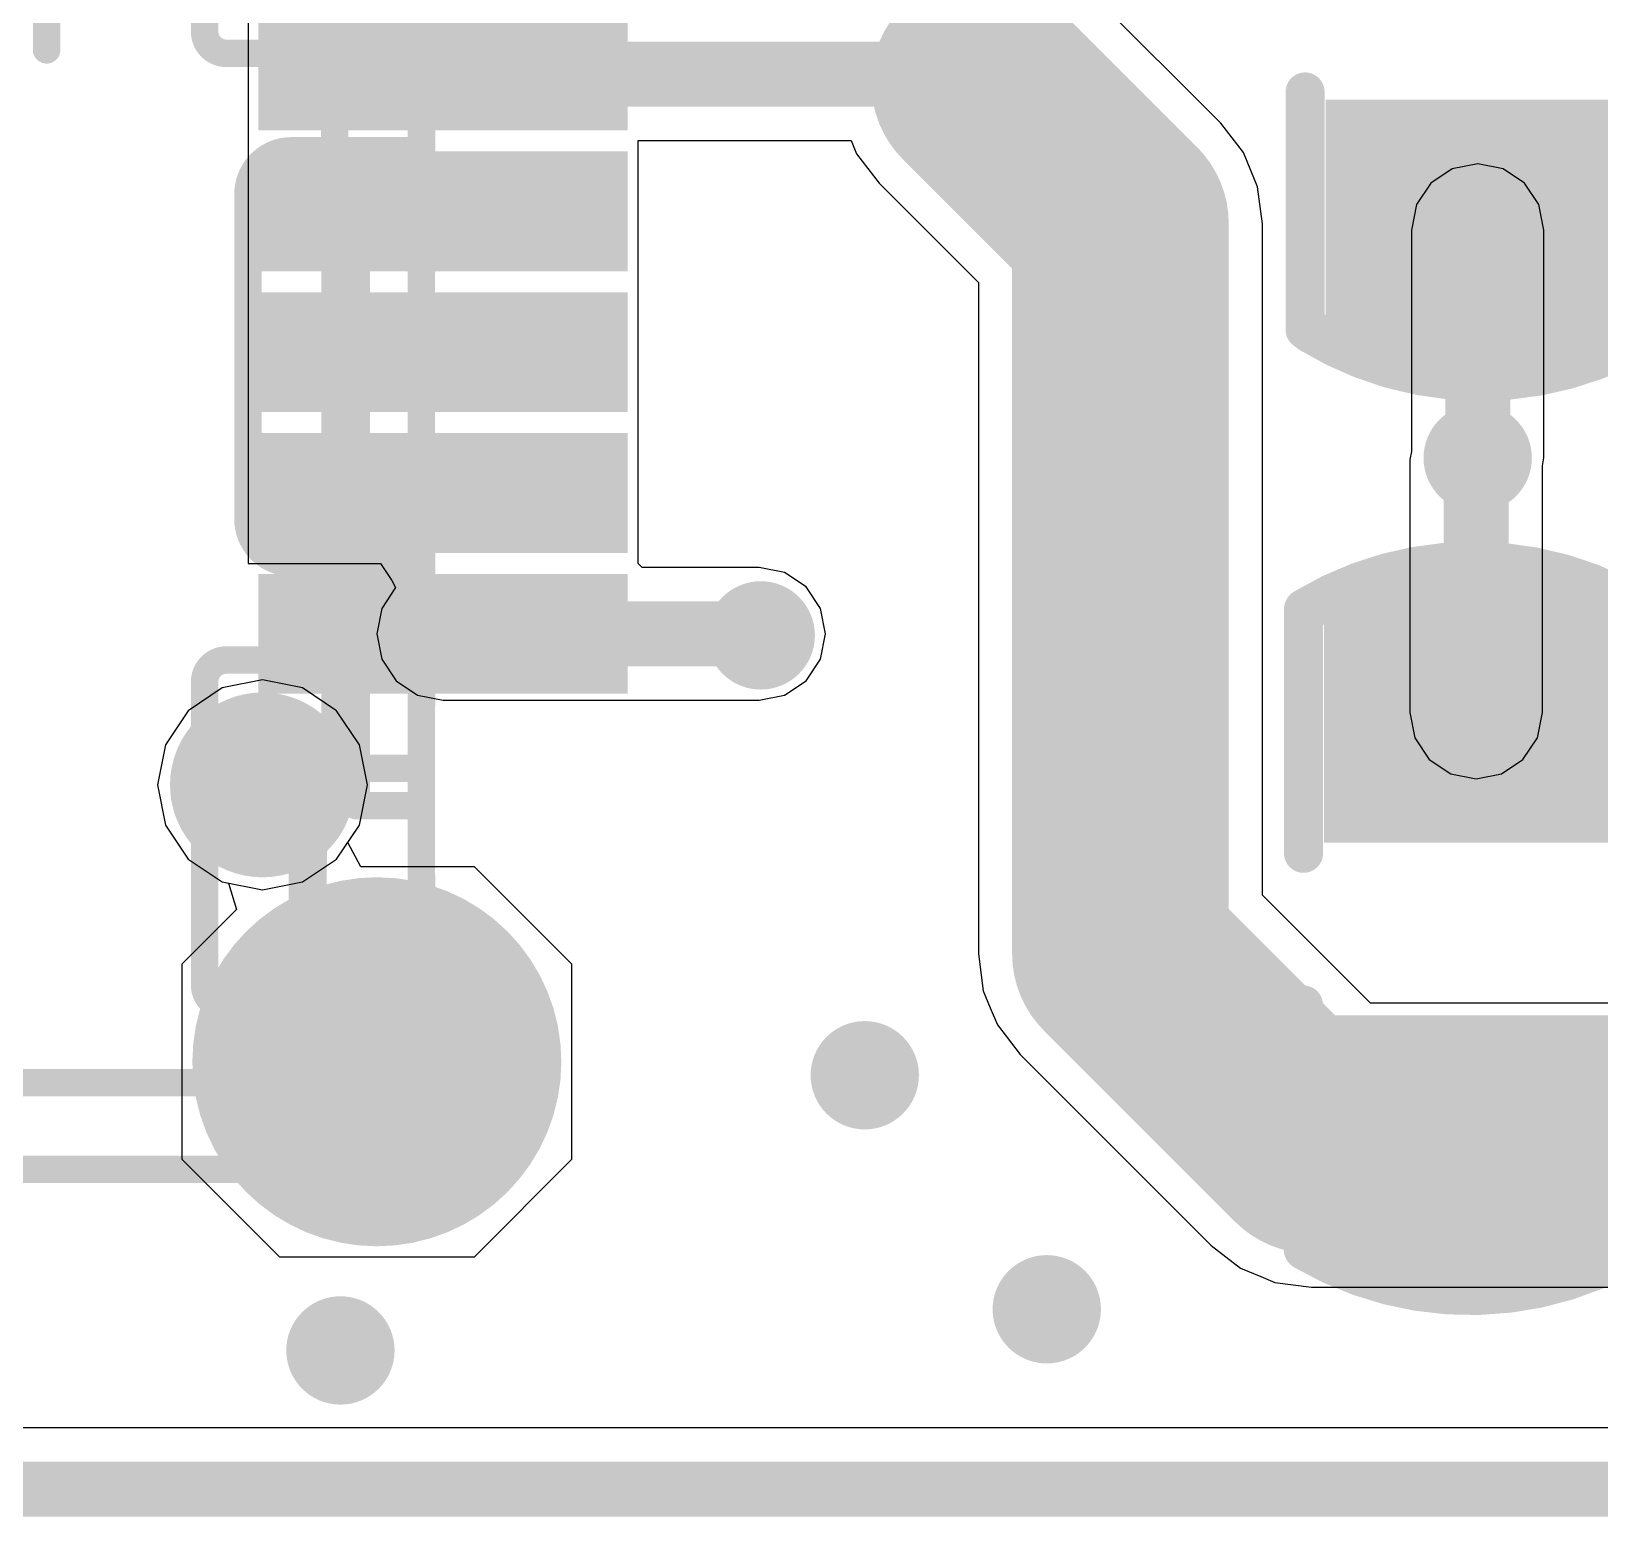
# Model space of a CAD drawing. Extents: x 23 to 127, y 48 to 72.
# Drawn here: x 29.16 to 36.39, y 48.05 to 54.9 of the extents above; entities that cross this region are included whole.
import ezdxf

# ---------------------------------------------------------------- set-up
doc = ezdxf.new("R2010")
doc.units = 0
doc.layers.get('0').update_dxf_attribs({"linetype": 'CONTINUOUS'})
for name, color, linetype in [('BOTTOMLAYER', 5, 'CONTINUOUS'), ('BOTTOMSOLDER', 6, 'CONTINUOUS'), ('KEEPOUTLAYER', 6, 'CONTINUOUS'), ('MULTILAYER', 9, 'CONTINUOUS'), ('TOPLAYER', 1, 'CONTINUOUS'), ('TOPOVERLAY', 2, 'CONTINUOUS'), ('TOPPASTE', 8, 'CONTINUOUS'), ('TOPSOLDER', 216, 'CONTINUOUS')]:
    doc.layers.add(name, color=color, linetype=linetype)

# ---------------------------------------------------------------- blocks, each defined once
blk = doc.blocks.new('C_0805_9')
at = {"layer": 'TOPLAYER'}
for points in [[(-0.500002, -0.599999), (-0.500002, 0.599999), (-1.5, -0.599999), (-1.5, 0.599999)], [(1.5, -0.599999), (1.5, 0.599999), (0.500002, -0.599999), (0.500002, 0.599999)]]:
    blk.add_solid(points, dxfattribs=at)
at = {"layer": 'TOPOVERLAY', "const_width": 0.2}
for points in [[(-1.434117, -0.795774, -0.285513), (-1.475064, 0.788495)], [(1.4732, 0.7874, -0.279994), (1.467485, -0.771251)]]:
    blk.add_lwpolyline(points, format="xyb", dxfattribs=at)
at = {"layer": 'TOPOVERLAY'}
for points, const_width in [([(-1.525064, 0.788495, 1), (-1.425064, 0.788495, 1)], 0.1), ([(-1.505499, 0.796595, 1), (-1.415501, 0.796595, 1)], 0.09), ([(-0.394998, 0.796595, 1), (-0.305001, 0.796595, 1)], 0.09), ([(0.305001, 0.796595, 1), (0.394998, 0.796595, 1)], 0.09), ([(1.4232, 0.7874, 1), (1.5232, 0.7874, 1)], 0.1), ([(1.428201, 0.796595, 1), (1.518199, 0.796595, 1)], 0.09), ([(-1.484117, -0.795774, 1), (-1.384117, -0.795774, 1)], 0.1), ([(-1.480099, -0.790905, 1), (-1.390101, -0.790905, 1)], 0.09), ([(-0.369598, -0.790905, 1), (-0.279601, -0.790905, 1)], 0.09), ([(0.317701, -0.796595, 1), (0.407698, -0.796595, 1)], 0.09), ([(1.417485, -0.771251, 1), (1.517485, -0.771251, 1)], 0.1), ([(1.415501, -0.796595, 1), (1.505499, -0.796595, 1)], 0.09)]:
    blk.add_lwpolyline(points, format="xyb", close=True, dxfattribs=dict(at, const_width=const_width))
at = {"layer": 'TOPOVERLAY', "const_width": 0.18}
for points in [[(-1.4605, 0.796595), (-0.349999, 0.796595)], [(0.349999, 0.796595), (1.4732, 0.796595)], [(-1.4351, -0.790905), (-0.324599, -0.790905)], [(0.362699, -0.796595), (1.4605, -0.796595)]]:
    blk.add_lwpolyline(points, dxfattribs=at)
at = {"layer": 'TOPPASTE'}
for points in [[(-0.500002, -0.599999), (-0.500002, 0.599999), (-1.5, -0.599999), (-1.5, 0.599999)], [(1.5, -0.599999), (1.5, 0.599999), (0.500002, -0.599999), (0.500002, 0.599999)]]:
    blk.add_solid(points, dxfattribs=at)
at = {"layer": 'TOPSOLDER'}
for points in [[(-0.398402, -0.701599), (-0.398402, 0.701599), (-1.6016, -0.701599), (-1.6016, 0.701599)], [(1.6016, -0.701599), (1.6016, 0.701599), (0.398402, -0.701599), (0.398402, 0.701599)]]:
    blk.add_solid(points, dxfattribs=at)
blk = doc.blocks.new('C_0805_10')
at = {"layer": 'TOPLAYER'}
for points in [[(-0.500002, -0.599999), (-0.500002, 0.599999), (-1.5, -0.599999), (-1.5, 0.599999)], [(1.5, -0.599999), (1.5, 0.599999), (0.500002, -0.599999), (0.500002, 0.599999)]]:
    blk.add_solid(points, dxfattribs=at)
at = {"layer": 'TOPOVERLAY', "const_width": 0.2}
for points in [[(-1.434117, -0.795774, -0.285513), (-1.475064, 0.788495)], [(1.4732, 0.7874, -0.279994), (1.467485, -0.771251)]]:
    blk.add_lwpolyline(points, format="xyb", dxfattribs=at)
at = {"layer": 'TOPOVERLAY'}
for points, const_width in [([(-1.525064, 0.788495, 1), (-1.425064, 0.788495, 1)], 0.1), ([(-1.505499, 0.796595, 1), (-1.415501, 0.796595, 1)], 0.09), ([(-0.394998, 0.796595, 1), (-0.305001, 0.796595, 1)], 0.09), ([(0.305001, 0.796595, 1), (0.394998, 0.796595, 1)], 0.09), ([(1.4232, 0.7874, 1), (1.5232, 0.7874, 1)], 0.1), ([(1.428201, 0.796595, 1), (1.518199, 0.796595, 1)], 0.09), ([(-1.484117, -0.795774, 1), (-1.384117, -0.795774, 1)], 0.1), ([(-1.480099, -0.790905, 1), (-1.390101, -0.790905, 1)], 0.09), ([(-0.369598, -0.790905, 1), (-0.279601, -0.790905, 1)], 0.09), ([(0.317701, -0.796595, 1), (0.407698, -0.796595, 1)], 0.09), ([(1.417485, -0.771251, 1), (1.517485, -0.771251, 1)], 0.1), ([(1.415501, -0.796595, 1), (1.505499, -0.796595, 1)], 0.09)]:
    blk.add_lwpolyline(points, format="xyb", close=True, dxfattribs=dict(at, const_width=const_width))
at = {"layer": 'TOPOVERLAY', "const_width": 0.18}
for points in [[(-0.349999, 0.796595), (-1.4605, 0.796595)], [(1.4732, 0.796595), (0.349999, 0.796595)], [(-0.324599, -0.790905), (-1.4351, -0.790905)], [(1.4605, -0.796595), (0.362699, -0.796595)]]:
    blk.add_lwpolyline(points, dxfattribs=at)
at = {"layer": 'TOPPASTE'}
for points in [[(-0.500002, -0.599999), (-0.500002, 0.599999), (-1.5, -0.599999), (-1.5, 0.599999)], [(1.5, -0.599999), (1.5, 0.599999), (0.500002, -0.599999), (0.500002, 0.599999)]]:
    blk.add_solid(points, dxfattribs=at)
at = {"layer": 'TOPSOLDER'}
for points in [[(-0.398402, -0.701599), (-0.398402, 0.701599), (-1.6016, -0.701599), (-1.6016, 0.701599)], [(1.6016, -0.701599), (1.6016, 0.701599), (0.398402, -0.701599), (0.398402, 0.701599)]]:
    blk.add_solid(points, dxfattribs=at)
blk = doc.blocks.new('USB_MICRO1_65')
at = {"layer": 'TOPLAYER', "const_width": 0.749999}
blk.add_lwpolyline([(0.767347, -3.249999, 1), (1.517348, -3.249999, 1)], format="xyb", close=True, dxfattribs=at)
at = {"layer": 'TOPLAYER'}
for points in [[(2.197656, 1.15), (2.197656, 1.499997), (0.697659, 1.15), (0.697659, 1.499997)], [(2.197656, 0.500014), (2.197656, 0.850011), (0.697659, 0.500014), (0.697659, 0.850011)], [(2.197656, -0.149997), (2.197656, 0.2), (0.697659, -0.149997), (0.697659, 0.2)], [(2.197656, -0.800009), (2.197656, -0.450012), (0.697659, -0.800009), (0.697659, -0.450012)], [(2.197656, -1.449995), (2.197656, -1.099998), (0.697659, -1.449995), (0.697659, -1.099998)]]:
    blk.add_solid(points, dxfattribs=at)
at = {"layer": 'TOPOVERLAY', "const_width": 0.127}
for points in [[(1.34766, -3.746127), (1.34766, 3.753879)], [(0.34766, 1.503876), (0.34766, 2.903878)], [(-0.381653, 1.42), (-0.381653, 2.37)], [(1.047661, 1.403876), (1.047661, 2.076059)], [(0.949079, 1.403876), (0.949079, 1.803878)], [(1.349091, 1.403876), (1.349091, 1.603875)], [(0.447662, 1.403876), (1.34766, 1.403876)], [(0.947661, 0.953877), (0.947661, 1.403876)], [(1.349091, 0.903877), (1.349091, 1.103876)], [(0.747662, 0.953877), (1.34766, 0.953877)], [(0.949068, -0.946125), (0.949068, 0.953877)], [(1.047661, -0.946125), (1.047661, 0.953877)], [(0.949089, 0.903877), (1.047661, 0.903877)], [(0.547662, -0.746125), (0.547662, 0.753877)], [(1.047661, 0.753877), (1.34766, 0.753877)], [(0.949089, 0.603875), (1.047661, 0.603875)], [(1.349091, 0.403875), (1.349091, 0.603875)], [(0.949089, 0.403875), (1.047661, 0.403875)], [(0.949089, 0.103876), (1.047661, 0.103876)], [(1.349091, -0.096124), (1.349091, 0.103876)], [(0.949089, -0.096124), (1.047661, -0.096124)], [(0.949089, -0.396126), (1.047661, -0.396126)], [(1.349091, -0.596125), (1.349091, -0.396126)], [(0.949089, -0.596125), (1.047661, -0.596125)], [(1.047661, -0.746125), (1.34766, -0.746125)], [(0.949089, -0.896125), (1.047661, -0.896125)], [(1.349091, -1.096124), (1.349091, -0.896125)], [(0.747662, -0.946125), (1.34766, -0.946125)], [(0.947661, -1.396126), (0.947661, -0.946125)], [(0.447662, -1.396126), (1.34766, -1.396126)], [(0.949081, -1.796125), (0.949081, -1.396126)], [(1.047661, -2.068307), (1.047661, -1.396126)], [(1.349091, -1.596126), (1.349091, -1.396126)], [(0.34766, -2.896126), (0.34766, -1.496126)], [(0.949089, -1.596126), (1.047661, -1.596126)], [(0.799089, -1.796125), (0.949081, -1.796125)], [(0.799089, -2.890662), (0.799089, -1.796125)], [(0.849089, -2.33044), (0.849089, -1.796125)], [(1.047661, -1.896125), (1.34766, -1.896125)], [(1.047661, -2.068307), (1.34766, -2.068307)], [(0.847661, -2.331867), (0.849089, -2.33044)], [(0.847661, -2.896126), (0.847661, -2.331867)], [(1.349091, -3.446127), (1.349091, -2.396127)], [(0.847661, -2.563284), (1.34766, -2.563284)], [(0.832193, -2.816332), (0.847661, -2.802412)], [(0.832193, -2.816332), (0.847661, -2.816332)], [(0.847661, -2.846126), (1.34766, -2.846126)], [(0.799089, -2.890662), (0.847661, -2.890662)], [(0.447662, -2.996126), (0.747662, -2.996126)], [(-3.652342, -3.346125), (1.34766, -3.346125)], [(-3.752342, -3.746127), (1.34766, -3.746127)]]:
    blk.add_lwpolyline(points, dxfattribs=at)
at = {"layer": 'TOPOVERLAY', "const_width": 0.0635}
for points in [[(0.31591, 1.503876, 1), (0.37941, 1.503876, 1)], [(0.315912, 1.503876, 1), (0.379412, 1.503876, 1)], [(-0.413403, 1.42, 1), (-0.349903, 1.42, 1)], [(0.415912, 1.403876, 1), (0.479412, 1.403876, 1)], [(0.415912, 1.403876, 1), (0.479412, 1.403876, 1)], [(0.915911, 1.403876, 1), (0.979411, 1.403876, 1)], [(0.917329, 1.403876, 1), (0.980829, 1.403876, 1)], [(1.015911, 1.403876, 1), (1.079411, 1.403876, 1)], [(1.31591, 1.403876, 1), (1.37941, 1.403876, 1)], [(1.317341, 1.403876, 1), (1.380841, 1.403876, 1)], [(1.317341, 1.103876, 1), (1.380841, 1.103876, 1)], [(0.715912, 0.953877, 1), (0.779412, 0.953877, 1)], [(0.715912, 0.953877, 1), (0.779412, 0.953877, 1)], [(0.915911, 0.953877, 1), (0.979411, 0.953877, 1)], [(0.917318, 0.953877, 1), (0.980818, 0.953877, 1)], [(1.015911, 0.953877, 1), (1.079411, 0.953877, 1)], [(1.31591, 0.953877, 1), (1.37941, 0.953877, 1)], [(0.917339, 0.903877, 1), (0.980839, 0.903877, 1)], [(1.015911, 0.903877, 1), (1.079411, 0.903877, 1)], [(1.317341, 0.903877, 1), (1.380841, 0.903877, 1)], [(0.515912, 0.753877, 1), (0.579412, 0.753877, 1)], [(0.515912, 0.753877, 1), (0.579412, 0.753877, 1)], [(1.015911, 0.753877, 1), (1.079411, 0.753877, 1)], [(1.31591, 0.753877, 1), (1.37941, 0.753877, 1)], [(0.917339, 0.603875, 1), (0.980839, 0.603875, 1)], [(1.015911, 0.603875, 1), (1.079411, 0.603875, 1)], [(1.317341, 0.603875, 1), (1.380841, 0.603875, 1)], [(0.917339, 0.403875, 1), (0.980839, 0.403875, 1)], [(1.015911, 0.403875, 1), (1.079411, 0.403875, 1)], [(1.317341, 0.403875, 1), (1.380841, 0.403875, 1)], [(0.917339, 0.103876, 1), (0.980839, 0.103876, 1)], [(1.015911, 0.103876, 1), (1.079411, 0.103876, 1)], [(1.317341, 0.103876, 1), (1.380841, 0.103876, 1)], [(0.917339, -0.096124, 1), (0.980839, -0.096124, 1)], [(1.015911, -0.096124, 1), (1.079411, -0.096124, 1)], [(1.317341, -0.096124, 1), (1.380841, -0.096124, 1)], [(0.917339, -0.396126, 1), (0.980839, -0.396126, 1)], [(1.015911, -0.396126, 1), (1.079411, -0.396126, 1)], [(1.317341, -0.396126, 1), (1.380841, -0.396126, 1)], [(0.917339, -0.596125, 1), (0.980839, -0.596125, 1)], [(1.015911, -0.596125, 1), (1.079411, -0.596125, 1)], [(1.317341, -0.596125, 1), (1.380841, -0.596125, 1)], [(0.515912, -0.746125, 1), (0.579412, -0.746125, 1)], [(0.515912, -0.746125, 1), (0.579412, -0.746125, 1)], [(1.015911, -0.746125, 1), (1.079411, -0.746125, 1)], [(1.31591, -0.746125, 1), (1.37941, -0.746125, 1)], [(0.917339, -0.896125, 1), (0.980839, -0.896125, 1)], [(1.015911, -0.896125, 1), (1.079411, -0.896125, 1)], [(1.317341, -0.896125, 1), (1.380841, -0.896125, 1)], [(0.715912, -0.946125, 1), (0.779412, -0.946125, 1)], [(0.715912, -0.946125, 1), (0.779412, -0.946125, 1)], [(0.915911, -0.946125, 1), (0.979411, -0.946125, 1)], [(0.917318, -0.946125, 1), (0.980818, -0.946125, 1)], [(1.015911, -0.946125, 1), (1.079411, -0.946125, 1)], [(1.31591, -0.946125, 1), (1.37941, -0.946125, 1)], [(1.317341, -1.096124, 1), (1.380841, -1.096124, 1)], [(0.415912, -1.396126, 1), (0.479412, -1.396126, 1)], [(0.415912, -1.396126, 1), (0.479412, -1.396126, 1)], [(0.915911, -1.396126, 1), (0.979411, -1.396126, 1)], [(0.917331, -1.396126, 1), (0.980831, -1.396126, 1)], [(1.015911, -1.396126, 1), (1.079411, -1.396126, 1)], [(1.31591, -1.396126, 1), (1.37941, -1.396126, 1)], [(1.317341, -1.396126, 1), (1.380841, -1.396126, 1)], [(0.31591, -1.496126, 1), (0.37941, -1.496126, 1)], [(0.315912, -1.496126, 1), (0.379412, -1.496126, 1)], [(0.917339, -1.596126, 1), (0.980839, -1.596126, 1)], [(1.015911, -1.596126, 1), (1.079411, -1.596126, 1)], [(1.317341, -1.596126, 1), (1.380841, -1.596126, 1)], [(0.767339, -1.796125, 1), (0.830839, -1.796125, 1)], [(0.767339, -1.796125, 1), (0.830839, -1.796125, 1)], [(0.817339, -1.796125, 1), (0.880839, -1.796125, 1)], [(0.917331, -1.796125, 1), (0.980831, -1.796125, 1)], [(0.917331, -1.796125, 1), (0.980831, -1.796125, 1)], [(1.015911, -1.896125, 1), (1.079411, -1.896125, 1)], [(1.31591, -1.896125, 1), (1.37941, -1.896125, 1)], [(1.015911, -2.068307, 1), (1.079411, -2.068307, 1)], [(1.015911, -2.068307, 1), (1.079411, -2.068307, 1)], [(1.31591, -2.068307, 1), (1.37941, -2.068307, 1)], [(0.815911, -2.331867, 1), (0.879411, -2.331867, 1)], [(0.815911, -2.331867, 1), (0.879411, -2.331867, 1)], [(0.817339, -2.33044, 1), (0.880839, -2.33044, 1)], [(0.817339, -2.33044, 1), (0.880839, -2.33044, 1)], [(1.317341, -2.396127, 1), (1.380841, -2.396127, 1)], [(0.815911, -2.563284, 1), (0.879411, -2.563284, 1)], [(1.31591, -2.563284, 1), (1.37941, -2.563284, 1)], [(0.815911, -2.802412, 1), (0.879411, -2.802412, 1)], [(0.800443, -2.816332, 1), (0.863943, -2.816332, 1)], [(0.800443, -2.816332, 1), (0.863943, -2.816332, 1)], [(0.815911, -2.816332, 1), (0.879411, -2.816332, 1)], [(0.815911, -2.846126, 1), (0.879411, -2.846126, 1)], [(1.31591, -2.846126, 1), (1.37941, -2.846126, 1)], [(0.31591, -2.896126, 1), (0.37941, -2.896126, 1)], [(0.315912, -2.896126, 1), (0.379412, -2.896126, 1)], [(0.767339, -2.890662, 1), (0.830839, -2.890662, 1)], [(0.767339, -2.890662, 1), (0.830839, -2.890662, 1)], [(0.815911, -2.890662, 1), (0.879411, -2.890662, 1)], [(0.815911, -2.896126, 1), (0.879411, -2.896126, 1)], [(0.815911, -2.896126, 1), (0.879411, -2.896126, 1)], [(0.415912, -2.996126, 1), (0.479412, -2.996126, 1)], [(0.415912, -2.996126, 1), (0.479412, -2.996126, 1)], [(0.715912, -2.996126, 1), (0.779412, -2.996126, 1)], [(0.715912, -2.996126, 1), (0.779412, -2.996126, 1)], [(1.31591, -3.346125, 1), (1.37941, -3.346125, 1)], [(1.317341, -3.446127, 1), (1.380841, -3.446127, 1)], [(1.31591, -3.746127, 1), (1.37941, -3.746127, 1)], [(1.31591, -3.746127, 1), (1.37941, -3.746127, 1)]]:
    blk.add_lwpolyline(points, format="xyb", close=True, dxfattribs=at)
at = {"layer": 'TOPOVERLAY', "const_width": 0.127}
for points in [[(0.447662, 1.403876, -0.414214), (0.347662, 1.503876)], [(0.547662, 0.753877, -0.414214), (0.747662, 0.953877)], [(0.747662, -0.946125, -0.414214), (0.547662, -0.746125)], [(0.347662, -1.496126, -0.414214), (0.447662, -1.396126)], [(0.447662, -2.996126, -0.414214), (0.347662, -2.896126)], [(0.847661, -2.896126, -0.414214), (0.747662, -2.996126)]]:
    blk.add_lwpolyline(points, format="xyb", dxfattribs=at)
at = {"layer": 'TOPPASTE', "const_width": 0.749999}
blk.add_lwpolyline([(0.767347, -3.249999, 1), (1.517348, -3.249999, 1)], format="xyb", close=True, dxfattribs=at)
at = {"layer": 'TOPPASTE'}
for points in [[(2.197656, 1.15), (2.197656, 1.499997), (0.697659, 1.15), (0.697659, 1.499997)], [(2.197656, 0.500014), (2.197656, 0.850011), (0.697659, 0.500014), (0.697659, 0.850011)], [(2.197656, -0.149997), (2.197656, 0.2), (0.697659, -0.149997), (0.697659, 0.2)], [(2.197656, -0.800009), (2.197656, -0.450012), (0.697659, -0.800009), (0.697659, -0.450012)], [(2.197656, -1.449995), (2.197656, -1.099998), (0.697659, -1.449995), (0.697659, -1.099998)]]:
    blk.add_solid(points, dxfattribs=at)
at = {"layer": 'TOPSOLDER', "const_width": 0.851598}
blk.add_lwpolyline([(0.716547, -3.249999, 1), (1.568148, -3.249999, 1)], format="xyb", close=True, dxfattribs=at)
at = {"layer": 'TOPSOLDER'}
for points in [[(2.299256, 1.0484), (2.299256, 1.601597), (0.596059, 1.0484), (0.596059, 1.601597)], [(2.299256, 0.398414), (2.299256, 0.951611), (0.596059, 0.398414), (0.596059, 0.951611)], [(2.299256, -0.251597), (2.299256, 0.3016), (0.596059, -0.251597), (0.596059, 0.3016)], [(2.299256, -0.901609), (2.299256, -0.348412), (0.596059, -0.901609), (0.596059, -0.348412)], [(2.299256, -1.551595), (2.299256, -0.998398), (0.596059, -1.551595), (0.596059, -0.998398)]]:
    blk.add_solid(points, dxfattribs=at)

msp = doc.modelspace()

# ---------------------------------------------------------------- linework, layer by layer
at = {"layer": 'BOTTOMLAYER'}
for p, q in [((30.2233, 51.911547), (30.037964, 51.874682)), ((30.408636, 51.874682), (30.2233, 51.911547)), ((30.037964, 51.874682), (29.880844, 51.769696)), ((30.565755, 51.769696), (30.408636, 51.874682)), ((29.880844, 51.769696), (29.775859, 51.612576)), ((30.670741, 51.612576), (30.565755, 51.769696)), ((29.775859, 51.612576), (29.738993, 51.42724)), ((30.707607, 51.42724), (30.670741, 51.612576)), ((29.738993, 51.42724), (29.775859, 51.241904)), ((30.670741, 51.241904), (30.707607, 51.42724)), ((29.775859, 51.241904), (29.880844, 51.084785)), ((30.565755, 51.084785), (30.670741, 51.241904)), ((29.880844, 51.084785), (30.037964, 50.979799)), ((30.408636, 50.979799), (30.565755, 51.084785)), ((30.037964, 50.979799), (30.2233, 50.942933)), ((30.2233, 50.942933), (30.408636, 50.979799)), ((76.696425, 48.459667), (26.825727, 48.459667))]:
    msp.add_line(p, q, dxfattribs=at)
for points, const_width in [([(35.707081, 52.936021, 1), (35.957078, 52.936021, 1)], 0.249999), ([(32.398302, 52.117239, 1), (32.648299, 52.117239, 1)], 0.249999), ([(30.060801, 51.42724, 1), (30.385799, 51.42724, 1)], 0.325001), ([(32.878301, 50.08724, 1), (33.128298, 50.08724, 1)], 0.249999), ([(33.718302, 49.00724, 1), (33.968299, 49.00724, 1)], 0.249999), ([(30.458301, 48.81724, 1), (30.708298, 48.81724, 1)], 0.249999)]:
    msp.add_lwpolyline(points, format="xyb", close=True, dxfattribs=dict(at, const_width=const_width))
at = {"layer": 'BOTTOMSOLDER', "const_width": 0.426601}
msp.add_lwpolyline([(30.010001, 51.42724, 1), (30.436599, 51.42724, 1)], format="xyb", close=True, dxfattribs=at)
at = {"layer": 'KEEPOUTLAYER', "const_width": 0.254}
msp.add_lwpolyline([(26.5433, 48.177239), (126.5433, 48.177239)], dxfattribs=at)
at = {"layer": 'MULTILAYER'}
for points, const_width in [([(35.707081, 52.936021, 1), (35.957078, 52.936021, 1)], 0.249999), ([(32.398302, 52.117239, 1), (32.648299, 52.117239, 1)], 0.249999), ([(30.060801, 51.42724, 1), (30.385799, 51.42724, 1)], 0.325001), ([(32.878301, 50.08724, 1), (33.128298, 50.08724, 1)], 0.249999), ([(33.718302, 49.00724, 1), (33.968299, 49.00724, 1)], 0.249999), ([(30.458301, 48.81724, 1), (30.708298, 48.81724, 1)], 0.249999)]:
    msp.add_lwpolyline(points, format="xyb", close=True, dxfattribs=dict(at, const_width=const_width))
at = {"layer": 'TOPLAYER'}
for p, q in [((34.646883, 54.480826), (33.996884, 55.130822)), ((30.156739, 54.966171), (30.156739, 54.39948)), ((34.751068, 54.345048), (34.646883, 54.480826)), ((30.156739, 54.39948), (30.156739, 53.839285)), ((31.956736, 54.39948), (31.956736, 54.400821)), ((31.956736, 54.400821), (32.940102, 54.400821)), ((31.956736, 53.839285), (31.956736, 54.39948)), ((32.940102, 54.400821), (32.965527, 54.339437)), ((32.965527, 54.339437), (33.069718, 54.203656)), ((34.751071, 54.345048), (34.751068, 54.345048)), ((34.751068, 54.345048), (34.751068, 54.345048)), ((34.751068, 54.345048), (34.751068, 54.345048)), ((34.751073, 54.345048), (34.751071, 54.345048)), ((34.751071, 54.345048), (34.751071, 54.345048)), ((34.751073, 54.345045), (34.751073, 54.345048)), ((34.751073, 54.345048), (34.751073, 54.345048)), ((34.751076, 54.345042), (34.751073, 54.345045)), ((34.751073, 54.345045), (34.751073, 54.345045)), ((34.751073, 54.345045), (34.751073, 54.345045)), ((34.751073, 54.345037), (34.751076, 54.345042)), ((34.816567, 54.186925), (34.751073, 54.345037)), ((34.751076, 54.345042), (34.751076, 54.345042)), ((34.751076, 54.345042), (34.751076, 54.345042)), ((34.751076, 54.345042), (34.751076, 54.345042)), ((34.751076, 54.345042), (34.751076, 54.345042)), ((35.83208, 54.293915), (35.715026, 54.270631)), ((35.949133, 54.270631), (35.83208, 54.293915)), ((35.715026, 54.270631), (35.615791, 54.204326)), ((36.048368, 54.204326), (35.949133, 54.270631)), ((33.069718, 54.203656), (33.527693, 53.745679)), ((34.838907, 54.01724), (34.816567, 54.186925)), ((35.615791, 54.204326), (35.549487, 54.105091)), ((36.114672, 54.105091), (36.048368, 54.204326)), ((35.549487, 54.105091), (35.526203, 53.988038)), ((36.137957, 53.988038), (36.114672, 54.105091)), ((34.838907, 50.918798), (34.838907, 54.01724)), ((35.526203, 53.988038), (35.526203, 52.965345)), ((36.137957, 52.936021), (36.137957, 53.988038)), ((30.156739, 53.839285), (30.156737, 53.839283)), ((30.156737, 53.839283), (30.156739, 53.839283)), ((30.156739, 53.839283), (30.156737, 53.749494)), ((31.956738, 53.839285), (31.956736, 53.839285)), ((31.956736, 53.839285), (31.956736, 53.839285)), ((31.956738, 53.812986), (31.956736, 53.839283)), ((31.956736, 53.839283), (31.956738, 53.839283)), ((31.956738, 53.839283), (31.956738, 53.839285)), ((31.956738, 53.839283), (31.956738, 53.839283)), ((31.956741, 53.749494), (31.956738, 53.812986)), ((30.156737, 53.749494), (30.156734, 53.749476)), ((30.156734, 53.749476), (30.156734, 53.749476)), ((30.156734, 53.749476), (30.156734, 53.749476)), ((30.156734, 53.749476), (30.156734, 53.749473)), ((30.156734, 53.749473), (30.156739, 53.749473)), ((30.156739, 53.749473), (30.156739, 53.749473)), ((30.156739, 53.749473), (30.156739, 53.189289)), ((31.956738, 53.659674), (31.956741, 53.749478)), ((31.956741, 53.749486), (31.956741, 53.749494)), ((31.956741, 53.749494), (31.956741, 53.749494)), ((31.956741, 53.749494), (31.956741, 53.749494)), ((31.956741, 53.749494), (31.956741, 53.749494)), ((31.956741, 53.749494), (31.956741, 53.749494)), ((31.956741, 53.749494), (31.956741, 53.749494)), ((31.956741, 53.749478), (31.956741, 53.749486)), ((31.956741, 53.749486), (31.956741, 53.749486)), ((31.956741, 53.749478), (31.956741, 53.749478)), ((33.527693, 53.745679), (33.527693, 50.647239)), ((31.956736, 53.189289), (31.956736, 53.659672)), ((31.956736, 53.659672), (31.956738, 53.659672)), ((31.956738, 53.659672), (31.956738, 53.659674)), ((31.956738, 53.659674), (31.956738, 53.659674)), ((31.956738, 53.659674), (31.956738, 53.659674)), ((31.956738, 53.659672), (31.956738, 53.659672)), ((31.956738, 53.659672), (31.956738, 53.659672)), ((30.156739, 53.189289), (30.156737, 53.189287)), ((30.156737, 53.189287), (30.156739, 53.189287)), ((30.156739, 53.189287), (30.156737, 53.099482)), ((31.956738, 53.189289), (31.956736, 53.189289)), ((31.956736, 53.189289), (31.956736, 53.189289)), ((31.956738, 53.164458), (31.956736, 53.189287)), ((31.956736, 53.189287), (31.956738, 53.189287)), ((31.956738, 53.189287), (31.956738, 53.189289)), ((31.956738, 53.189287), (31.956738, 53.189287)), ((31.956741, 53.099485), (31.956738, 53.164458)), ((30.156737, 53.099482), (30.156734, 53.099465)), ((30.156734, 53.099465), (30.156734, 53.099465)), ((30.156734, 53.099465), (30.156734, 53.099465)), ((30.156734, 53.099465), (30.156734, 53.099462)), ((30.156734, 53.099462), (30.156739, 53.099462)), ((30.156739, 53.099462), (30.156739, 53.099462)), ((30.156739, 53.099462), (30.156739, 52.449471)), ((31.956738, 53.009678), (31.956741, 53.099467)), ((31.956741, 53.099482), (31.956741, 53.099485)), ((31.956741, 53.099475), (31.956741, 53.099482)), ((31.956741, 53.099482), (31.956741, 53.099482)), ((31.956741, 53.099482), (31.956741, 53.099482)), ((31.956741, 53.099467), (31.956741, 53.099475)), ((31.956741, 53.099475), (31.956741, 53.099475)), ((31.956741, 53.099467), (31.956741, 53.099467)), ((31.956736, 52.520167), (31.956736, 53.009676)), ((31.956736, 53.009676), (31.956738, 53.009676)), ((31.956738, 53.009676), (31.956738, 53.009678)), ((31.956738, 53.009678), (31.956738, 53.009678)), ((31.956738, 53.009678), (31.956738, 53.009678)), ((31.956738, 53.009676), (31.956738, 53.009676)), ((31.956738, 53.009676), (31.956738, 53.009676)), ((35.526203, 52.965345), (35.518921, 52.928741)), ((35.518921, 52.928741), (35.518923, 52.928728)), ((35.518923, 52.928728), (35.518923, 51.761479)), ((36.130677, 52.899424), (36.137957, 52.936021)), ((36.130677, 51.761479), (36.130677, 52.899424)), ((31.956738, 52.520167), (31.956736, 52.520167)), ((31.956736, 52.520167), (31.956736, 52.520167)), ((31.956738, 52.449473), (31.956736, 52.520164)), ((31.956736, 52.520164), (31.956738, 52.520164)), ((31.956738, 52.520164), (31.956738, 52.520167)), ((31.956738, 52.520164), (31.956738, 52.520164)), ((30.156739, 52.449471), (30.76782, 52.449471)), ((30.76782, 52.449471), (30.820581, 52.370505)), ((31.975849, 52.43036), (31.956738, 52.449473)), ((32.516056, 52.43036), (31.975849, 52.43036)), ((32.63311, 52.407076), (32.516056, 52.43036)), ((32.732345, 52.340772), (32.63311, 52.407076)), ((30.838242, 52.337467), (30.774145, 52.241536)), ((30.820581, 52.370505), (30.838242, 52.337467)), ((32.798649, 52.241536), (32.732345, 52.340772)), ((30.774145, 52.241536), (30.750861, 52.124483)), ((32.821933, 52.124483), (32.798649, 52.241536)), ((30.750861, 52.124483), (30.774145, 52.00743)), ((32.798649, 52.00743), (32.821933, 52.124483)), ((30.774145, 52.00743), (30.840449, 51.908194)), ((32.732345, 51.908194), (32.798649, 52.00743)), ((30.2233, 51.911547), (30.037964, 51.874682)), ((30.408636, 51.874682), (30.2233, 51.911547)), ((30.840449, 51.908194), (30.939684, 51.84189)), ((32.63311, 51.84189), (32.732345, 51.908194)), ((30.037964, 51.874682), (29.880844, 51.769696)), ((30.565755, 51.769696), (30.408636, 51.874682)), ((30.939684, 51.84189), (31.056737, 51.818606)), ((32.516056, 51.818606), (32.63311, 51.84189)), ((29.880844, 51.769696), (29.775859, 51.612576)), ((30.670741, 51.612576), (30.565755, 51.769696)), ((31.056737, 51.818606), (32.516056, 51.818606)), ((35.518923, 51.761479), (35.542207, 51.644426)), ((36.107393, 51.644426), (36.130677, 51.761479)), ((29.775859, 51.612576), (29.738993, 51.42724)), ((30.707607, 51.42724), (30.670741, 51.612576)), ((35.542207, 51.644426), (35.608511, 51.54519)), ((36.041089, 51.54519), (36.107393, 51.644426)), ((35.608511, 51.54519), (35.707747, 51.478886)), ((35.941853, 51.478886), (36.041089, 51.54519)), ((35.707747, 51.478886), (35.8248, 51.455602)), ((35.8248, 51.455602), (35.941853, 51.478886)), ((29.738993, 51.42724), (29.775859, 51.241904)), ((30.670741, 51.241904), (30.707607, 51.42724)), ((29.775859, 51.241904), (29.880844, 51.084785)), ((30.617005, 51.161485), (30.670741, 51.241904)), ((30.676873, 51.049479), (30.617005, 51.161485)), ((29.880844, 51.084785), (30.037964, 50.979799)), ((31.201426, 51.049479), (30.676873, 51.049479)), ((31.651425, 50.59948), (31.201426, 51.049479)), ((30.037964, 50.979799), (30.067479, 50.973929)), ((30.067479, 50.973929), (30.104344, 50.852395)), ((35.337361, 50.420346), (34.838907, 50.918798)), ((30.104344, 50.852395), (29.851429, 50.59948)), ((29.851429, 50.59948), (29.851429, 49.699481)), ((31.651425, 49.699481), (31.651425, 50.59948)), ((33.527693, 50.647239), (33.550032, 50.477555)), ((33.550032, 50.477555), (33.58278, 50.398497)), ((33.58278, 50.398497), (33.615526, 50.319437)), ((39.68924, 50.420346), (35.337361, 50.420346)), ((33.615526, 50.319437), (33.719717, 50.183656)), ((33.719717, 50.183656), (34.602217, 49.301154)), ((29.851429, 49.699481), (30.301428, 49.249482)), ((31.201426, 49.249482), (31.651425, 49.699481)), ((34.602217, 49.301154), (34.737998, 49.196965)), ((30.301428, 49.249482), (31.201426, 49.249482)), ((34.737998, 49.196965), (34.830621, 49.158601)), ((34.830621, 49.158601), (34.896115, 49.131471)), ((34.896115, 49.131471), (35.0658, 49.109132)), ((35.0658, 49.109132), (39.960799, 49.109132)), ((69.523889, 48.459667), (26.825727, 48.459667))]:
    msp.add_line(p, q, dxfattribs=at)
for points, const_width in [([(33.533301, 54.667239), (34.1833, 54.01724)], 1.000001), ([(31.074517, 54.706698), (33.493842, 54.706698)], 0.299999), ([(33.493842, 54.706698), (33.533301, 54.667239)], 0.299999), ([(34.1833, 50.647239), (34.1833, 54.01724)], 1.000001), ([(35.83208, 52.936021), (35.83208, 53.988038)], 0.299999), ([(35.8248, 52.928741), (35.83208, 52.936021)], 0.299999), ([(35.8248, 51.761479), (35.8248, 52.928741)], 0.299999), ([(31.056737, 52.124483), (32.516056, 52.124483)], 0.299999), ([(34.1833, 50.647239), (35.0658, 49.764739)], 1.000001), ([(35.0658, 49.764739), (39.960799, 49.764739)], 1.000001)]:
    msp.add_lwpolyline(points, dxfattribs=dict(at, const_width=const_width))
for points, const_width in [([(33.283301, 54.667239, 1), (33.7833, 54.667239, 1)], 0.499999), ([(30.999519, 54.706698, 1), (31.149516, 54.706698, 1)], 0.15), ([(33.418844, 54.706698, 1), (33.568841, 54.706698, 1)], 0.15), ([(33.418844, 54.706698, 1), (33.568841, 54.706698, 1)], 0.15), ([(33.458302, 54.667239, 1), (33.6083, 54.667239, 1)], 0.15), ([(33.9333, 54.01724, 1), (34.433299, 54.01724, 1)], 0.499999), ([(33.9333, 54.01724, 1), (34.433299, 54.01724, 1)], 0.499999), ([(35.757081, 53.988038, 1), (35.907078, 53.988038, 1)], 0.15), ([(35.707081, 52.936021, 1), (35.957078, 52.936021, 1)], 0.249999), ([(35.749801, 52.928741, 1), (35.899799, 52.928741, 1)], 0.15), ([(35.749801, 52.928741, 1), (35.899799, 52.928741, 1)], 0.15), ([(35.757081, 52.936021, 1), (35.907078, 52.936021, 1)], 0.15), ([(35.757081, 52.936021, 1), (35.907078, 52.936021, 1)], 0.15), ([(32.398302, 52.117239, 1), (32.648299, 52.117239, 1)], 0.249999), ([(30.981739, 52.124483, 1), (31.131736, 52.124483, 1)], 0.15), ([(32.441058, 52.124483, 1), (32.591055, 52.124483, 1)], 0.15), ([(35.749801, 51.761479, 1), (35.899799, 51.761479, 1)], 0.15), ([(30.060801, 51.42724, 1), (30.385799, 51.42724, 1)], 0.325001), ([(33.9333, 50.647239, 1), (34.433299, 50.647239, 1)], 0.499999), ([(33.9333, 50.647239, 1), (34.433299, 50.647239, 1)], 0.499999), ([(32.878301, 50.08724, 1), (33.128298, 50.08724, 1)], 0.249999), ([(34.8158, 49.764739, 1), (35.315799, 49.764739, 1)], 0.499999), ([(34.8158, 49.764739, 1), (35.315799, 49.764739, 1)], 0.499999), ([(33.718302, 49.00724, 1), (33.968299, 49.00724, 1)], 0.249999), ([(30.458301, 48.81724, 1), (30.708298, 48.81724, 1)], 0.249999)]:
    msp.add_lwpolyline(points, format="xyb", close=True, dxfattribs=dict(at, const_width=const_width))
at = {"layer": 'TOPSOLDER', "const_width": 0.426601}
msp.add_lwpolyline([(30.010001, 51.42724, 1), (30.436599, 51.42724, 1)], format="xyb", close=True, dxfattribs=at)

# ---------------------------------------------------------------- block references
msp.add_blockref('USB_MICRO1_65', (29.60908, 53.399479))
for name, p, rotation in [('C_0805_10', (35.83208, 54.988038), 270), ('C_0805_9', (35.8248, 50.761478), 90)]:
    msp.add_blockref(name, p, dxfattribs=dict(rotation=rotation))

doc.saveas('drawing.dxf')
